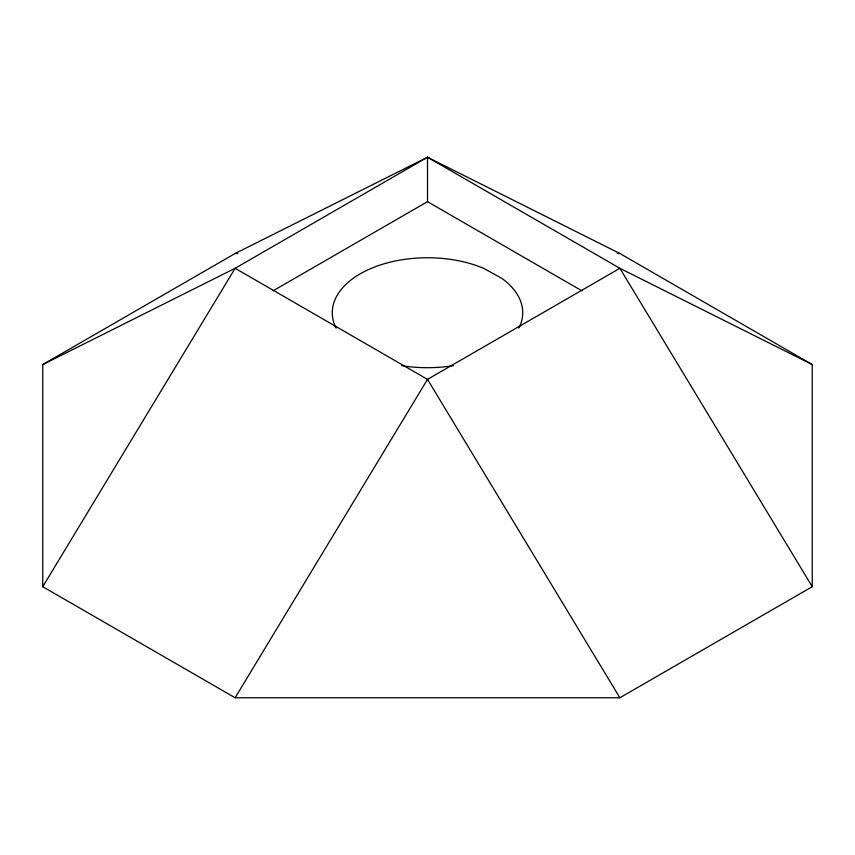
<?xml version="1.0" encoding="UTF-8"?>
<svg xmlns="http://www.w3.org/2000/svg" width="855" height="855" viewBox="0 0 855 855"><rect width="100%" height="100%" fill="white"/><g stroke="black" fill="none" stroke-linecap="round" stroke-linejoin="round"><path stroke-width="1.28" d="M42.75 586.701L235.125 268.299L427.5 157.235L619.875 253.497L812.25 364.561L812.25 586.701L619.875 697.766L235.125 697.766L42.75 586.701L42.75 364.561L235.125 253.497L427.5 157.235L619.875 268.299L812.25 364.561M235.125 697.766L427.5 379.374L619.875 268.299L812.25 586.701M273.14 290.786L427.5 201.662L581.86 290.786M42.75 364.561L235.125 268.299L427.5 379.374L619.875 697.766M235.125 253.497L237.797 253.497M617.203 253.497L619.875 253.497M427.5 157.235L427.5 201.662M518.932 328.074A95.226 54.977 0 0 0 501.703 278.281L483.738 268.363A95.226 54.977 0 0 0 372.812 267.722A95.226 54.977 0 0 0 336.111 328.16M453.599 365.598A95.226 54.977 0 0 1 401.765 365.662"/></g></svg>
